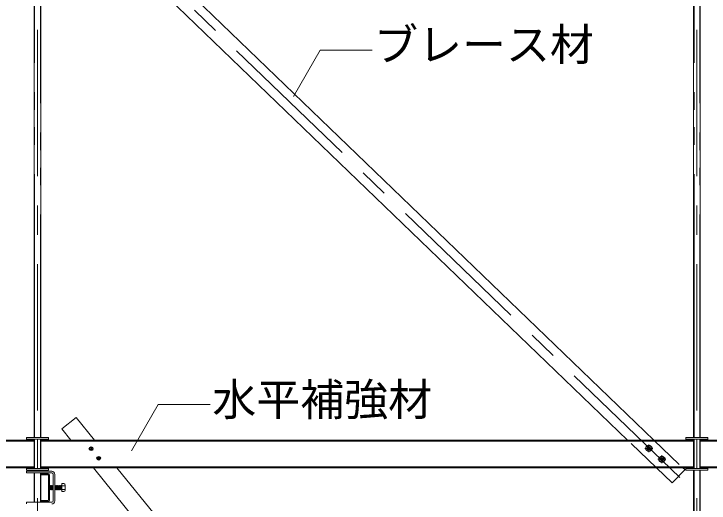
# Model space of a CAD drawing. Units: millimetres, scale not verified. Extents: x -7800 to 7800, y -5387 to 5300.
# Drawn here: x -6989 to -6040, y -3430 to -2762 of the extents above; entities that cross this region are included whole.
import ezdxf
from ezdxf.enums import TextEntityAlignment as Align

# ---------------------------------------------------------------- set-up
doc = ezdxf.new("R2010")
doc.units = ezdxf.units.MM
doc.header["$LTSCALE"] = 40
for name, pattern in [('CHAIN1', [8, 5, -1, 1, -1]), ('DASHED1', [1.8, 1.2, -0.6]), ('DOUBLE_CHAIN2', [12.8, 9, -1, 0.6, -0.6, 0.6, -1])]:
    doc.linetypes.add(name, pattern=pattern)
for name, color, linetype, lineweight in [('7-0_中心線', 4, 'CHAIN1', 9), ('7-1_吊り材', 7, 'Continuous', 18), ('7-4_ブレース・補強材', 4, 'Continuous', 9), ('7-6_文字・矢印', 7, 'Continuous', 18), ('7-B_補強金具・金具・その他', 3, 'Continuous', 18), ('7-C_ビス・アンカーボルト・強調図形', 2, 'Continuous', 25)]:
    doc.layers.add(name, color=color, linetype=linetype, lineweight=lineweight)
doc.styles.add('ＭＳ ゴシック', font='')
doc.styles.get('ＭＳ ゴシック').set_extended_font_data('MS Gothic')

msp = doc.modelspace()

# ---------------------------------------------------------------- linework, layer by layer
at = {"layer": '7-0_中心線'}
for p, q in [((-6956.9, -2463.8), (-6956.9, -4333.72)), ((-6056.9, -2463.8), (-6056.9, -4333.72)), ((-6915.57, -2590.51), (-6067.28, -3408.11)), ((-6127.93, -3355.58), (-6117.04, -3355.58)), ((-6122.48, -3350.14), (-6122.48, -3361.03)), ((-6104.7, -3365.06), (-6104.7, -3375.95)), ((-6110.14, -3370.51), (-6099.25, -3370.51))]:
    msp.add_line(p, q, dxfattribs=at)
at = {"layer": '7-1_吊り材', "linetype": 'DOUBLE_CHAIN2'}
for p, q in [((-6952.97, -2524.25), (-6952.97, -3340.95)), ((-6060.84, -3340.95), (-6060.84, -2524.25)), ((-6052.97, -2524.25), (-6052.97, -3340.95)), ((-6960.84, -3340.95), (-6960.84, -2551.95)), ((-6960.84, -3383.25), (-6960.84, -3343.25)), ((-6952.97, -3343.25), (-6952.97, -3383.25)), ((-6060.84, -3383.25), (-6060.84, -3343.25)), ((-6052.97, -3343.25), (-6052.97, -3383.25)), ((-6960.84, -3386.95), (-6960.84, -3385.55)), ((-6952.97, -3385.55), (-6952.97, -3386.95)), ((-6060.84, -4207.25), (-6060.84, -3385.55)), ((-6052.97, -3385.55), (-6052.97, -4207.25)), ((-6960.84, -3429.25), (-6960.84, -3389.25)), ((-6952.97, -3389.25), (-6952.97, -3429.25))]:
    msp.add_line(p, q, dxfattribs=at)
at = {"layer": '7-1_吊り材'}
for p, q in [((-6061.4, -3340.95), (-6061.4, -2524.25)), ((-6052.4, -2524.25), (-6052.4, -3340.95)), ((-6961.4, -3340.95), (-6961.4, -2551.95)), ((-6952.4, -2544.1), (-6952.4, -3340.95)), ((-6961.4, -3383.25), (-6961.4, -3343.25)), ((-6952.4, -3343.25), (-6952.4, -3383.25)), ((-6061.4, -3383.25), (-6061.4, -3343.25)), ((-6052.4, -3343.25), (-6052.4, -3383.25)), ((-6961.4, -3386.95), (-6961.4, -3385.55)), ((-6952.4, -3385.55), (-6952.4, -3386.95)), ((-6061.4, -4207.25), (-6061.4, -3385.55)), ((-6052.4, -3385.55), (-6052.4, -4207.25)), ((-6961.4, -3429.25), (-6961.4, -3389.25)), ((-6952.4, -3389.25), (-6952.4, -3429.25))]:
    msp.add_line(p, q, dxfattribs=at)
at = {"layer": '7-4_ブレース・補強材'}
for p, q in [((-6919.55, -2604.02), (-6151.55, -3344.25)), ((-6863.69, -2623.15), (-6115.52, -3344.25)), ((-6923.68, -3329.08), (-6904.26, -3313.34)), ((-6904.26, -3313.34), (-6879.21, -3344.25)), ((-6923.68, -3329.08), (-6911.39, -3344.25)), ((-7262.16, -3344.25), (-6961.4, -3344.25)), ((-7262.16, -3345.85), (-6961.4, -3345.85)), ((-6952.4, -3344.25), (-6061.4, -3344.25)), ((-6952.4, -3345.85), (-6061.4, -3345.85)), ((-6052.4, -3344.25), (-5161.4, -3344.25)), ((-6052.4, -3345.85), (-5161.4, -3345.85)), ((-7262.16, -3380.65), (-6961.4, -3380.65)), ((-7262.16, -3382.25), (-6961.4, -3382.25)), ((-6952.4, -3380.65), (-6061.4, -3380.65)), ((-6952.4, -3382.25), (-6061.4, -3382.25)), ((-6880.6, -3382.25), (-6173.35, -4254.95)), ((-6848.42, -3382.25), (-6141.17, -4254.95)), ((-6112.12, -3382.25), (-6090.77, -3402.83)), ((-6073.42, -3384.83), (-6090.77, -3402.83)), ((-6076.1, -3382.25), (-6073.56, -3384.7)), ((-6073.56, -3384.7), (-6073.42, -3384.83)), ((-6052.4, -3380.65), (-5161.4, -3380.65)), ((-6052.4, -3382.25), (-5161.4, -3382.25)), ((-6952.4, -3390.25), (-6952.4, -3391.45)), ((-6942.4, -3390.25), (-6952.4, -3390.25)), ((-6952.4, -3391.45), (-6952.4, -3391.85)), ((-6952.4, -3391.85), (-6942.4, -3391.85)), ((-6942, -3426.25), (-6942, -3392.25)), ((-6940.4, -3392.25), (-6940.4, -3426.25)), ((-6952.4, -3427.05), (-6952.4, -3426.65)), ((-6942.4, -3426.65), (-6952.4, -3426.65)), ((-6952.4, -3427.05), (-6952.4, -3428.25)), ((-6952.4, -3428.25), (-6942.4, -3428.25))]:
    msp.add_line(p, q, dxfattribs=at)
at = {"layer": '7-4_ブレース・補強材', "linetype": 'DASHED1'}
for p, q in [((-6112.12, -3382.25), (-6151.55, -3344.25)), ((-6115.52, -3344.25), (-6076.1, -3382.25))]:
    msp.add_line(p, q, dxfattribs=at)
at = {"layer": '7-4_ブレース・補強材'}
for centre, radius, start, end in [((-6942.4, -3392.25), 2, 0, 90), ((-6942.4, -3392.25), 0.4, 0, 90), ((-6942.4, -3426.25), 0.4, 270, 0), ((-6942.4, -3426.25), 2, 270, 0)]:
    msp.add_arc(centre, radius, start, end, dxfattribs=at)
at = {"layer": '7-6_文字・矢印'}
for p, q in [((-6791.98, -3295.56), (-6828.47, -3358.77)), ((-6721.05, -3295.56), (-6791.98, -3295.56))]:
    msp.add_line(p, q, dxfattribs=at)
msp.add_lwpolyline([(-6500.27, -2811.67), (-6571.2, -2811.67), (-6607.69, -2874.88)], dxfattribs=at)
at = {"layer": '7-B_補強金具・金具・その他'}
for p, q in [((-6971.9, -3340.95), (-6971.9, -3344.25)), ((-6941.9, -3340.95), (-6971.9, -3340.95)), ((-6941.9, -3343.25), (-6971.9, -3343.25)), ((-6941.9, -3340.95), (-6941.9, -3344.25)), ((-6071.9, -3340.95), (-6071.9, -3344.25)), ((-6041.9, -3340.95), (-6071.9, -3340.95)), ((-6041.9, -3343.25), (-6071.9, -3343.25)), ((-6041.9, -3340.95), (-6041.9, -3344.25)), ((-6971.9, -3382.25), (-6971.9, -3385.55)), ((-6941.9, -3383.25), (-6971.9, -3383.25)), ((-6941.9, -3385.55), (-6971.9, -3385.55)), ((-6937.4, -3386.95), (-6971.9, -3386.95)), ((-6971.9, -3386.95), (-6971.9, -3389.25)), ((-6941.9, -3382.25), (-6941.9, -3385.55)), ((-6071.9, -3382.25), (-6071.9, -3385.55)), ((-6041.9, -3383.25), (-6071.9, -3383.25)), ((-6041.9, -3385.55), (-6071.9, -3385.55)), ((-6041.9, -3382.25), (-6041.9, -3385.55)), ((-6937.4, -3389.25), (-6971.9, -3389.25)), ((-6935.4, -3427.25), (-6935.4, -3391.25)), ((-6933.1, -3427.25), (-6933.1, -3391.25)), ((-6921.15, -3403.75), (-6923.65, -3403.75)), ((-6923.65, -3403.75), (-6923.65, -3414.75)), ((-6923.65, -3403.75), (-6923.65, -3414.75)), ((-6919.15, -3405.75), (-6919.15, -3412.75)), ((-6940.4, -3406.62), (-6940.03, -3406.25)), ((-6940.4, -3411.87), (-6940.4, -3406.62)), ((-6940.4, -3406.62), (-6940.03, -3411.87)), ((-6940.4, -3411.87), (-6940.03, -3411.87)), ((-6940.03, -3406.25), (-6939.65, -3406.62)), ((-6940.03, -3411.87), (-6939.65, -3412.25)), ((-6939.65, -3406.62), (-6939.28, -3406.62)), ((-6939.65, -3406.62), (-6939.28, -3411.87)), ((-6939.65, -3412.25), (-6939.28, -3411.87)), ((-6939.28, -3406.62), (-6938.9, -3411.87)), ((-6939.28, -3411.87), (-6938.9, -3411.87)), ((-6938.53, -3406.62), (-6938.15, -3406.62)), ((-6938.53, -3406.62), (-6938.15, -3411.87)), ((-6938.15, -3406.62), (-6937.78, -3406.25)), ((-6938.15, -3406.62), (-6937.78, -3411.87)), ((-6938.15, -3411.87), (-6937.78, -3411.87)), ((-6937.78, -3406.25), (-6937.4, -3406.62)), ((-6937.78, -3411.87), (-6937.4, -3412.25)), ((-6937.4, -3406.62), (-6937.03, -3406.62)), ((-6937.4, -3406.62), (-6937.03, -3411.87)), ((-6937.4, -3412.25), (-6937.03, -3411.87)), ((-6937.03, -3406.62), (-6936.65, -3406.25)), ((-6937.03, -3406.62), (-6936.65, -3411.87)), ((-6937.03, -3411.87), (-6936.65, -3411.87)), ((-6936.65, -3406.25), (-6936.28, -3406.62)), ((-6936.65, -3411.87), (-6936.28, -3412.25)), ((-6936.28, -3406.62), (-6935.9, -3406.62)), ((-6936.28, -3406.62), (-6935.9, -3411.87)), ((-6936.28, -3412.25), (-6935.9, -3411.87)), ((-6935.9, -3406.62), (-6935.53, -3406.25)), ((-6935.9, -3406.62), (-6935.53, -3411.87)), ((-6935.9, -3411.87), (-6935.53, -3411.87)), ((-6935.53, -3406.25), (-6935.4, -3406.37)), ((-6935.53, -3411.87), (-6935.4, -3412)), ((-6933.1, -3406.42), (-6932.9, -3406.62)), ((-6933.1, -3412.05), (-6932.9, -3412.25)), ((-6932.9, -3406.62), (-6932.53, -3406.62)), ((-6932.9, -3406.62), (-6932.53, -3411.87)), ((-6932.9, -3412.25), (-6932.53, -3411.87)), ((-6932.53, -3406.62), (-6932.15, -3406.25)), ((-6932.53, -3406.62), (-6932.15, -3411.87)), ((-6932.53, -3411.87), (-6932.15, -3411.87)), ((-6932.15, -3406.25), (-6931.78, -3406.62)), ((-6932.15, -3411.87), (-6931.78, -3412.25)), ((-6931.78, -3406.62), (-6931.4, -3406.62)), ((-6931.78, -3406.62), (-6931.4, -3411.87)), ((-6931.78, -3412.25), (-6931.4, -3411.87)), ((-6931.4, -3406.62), (-6931.03, -3406.25)), ((-6931.4, -3406.62), (-6931.03, -3411.87)), ((-6931.4, -3411.87), (-6931.03, -3411.87)), ((-6931.03, -3406.25), (-6930.65, -3406.62)), ((-6931.03, -3411.87), (-6930.65, -3412.25)), ((-6930.65, -3406.62), (-6930.28, -3406.62)), ((-6930.65, -3406.62), (-6930.28, -3411.87)), ((-6930.65, -3412.25), (-6930.28, -3411.87)), ((-6930.28, -3406.62), (-6929.9, -3406.25)), ((-6930.28, -3406.62), (-6929.9, -3411.87)), ((-6930.28, -3411.87), (-6929.9, -3411.87)), ((-6929.9, -3406.25), (-6929.53, -3406.62)), ((-6929.9, -3411.87), (-6929.53, -3412.25)), ((-6929.53, -3406.62), (-6929.15, -3406.62)), ((-6929.53, -3406.62), (-6929.15, -3411.87)), ((-6929.53, -3412.25), (-6929.15, -3411.87)), ((-6929.15, -3406.62), (-6928.78, -3406.25)), ((-6929.15, -3406.62), (-6928.78, -3411.87)), ((-6929.15, -3411.87), (-6928.78, -3411.87)), ((-6928.78, -3406.25), (-6928.4, -3406.62)), ((-6928.78, -3411.87), (-6928.4, -3412.25)), ((-6928.4, -3406.62), (-6928.03, -3406.62)), ((-6928.4, -3406.62), (-6928.03, -3411.87)), ((-6928.4, -3412.25), (-6928.03, -3411.87)), ((-6928.03, -3406.62), (-6927.65, -3406.25)), ((-6928.03, -3406.62), (-6927.65, -3411.87)), ((-6928.03, -3411.87), (-6927.65, -3411.87)), ((-6927.65, -3406.25), (-6927.28, -3406.62)), ((-6927.65, -3411.87), (-6927.28, -3412.25)), ((-6927.28, -3406.62), (-6926.9, -3411.87)), ((-6927.28, -3412.25), (-6926.9, -3411.87)), ((-6926.9, -3406.62), (-6926.53, -3411.87)), ((-6926.9, -3411.87), (-6926.53, -3411.87)), ((-6926.53, -3406.25), (-6926.15, -3406.62)), ((-6926.53, -3411.87), (-6926.15, -3412.25)), ((-6926.15, -3406.62), (-6925.78, -3406.62)), ((-6926.15, -3406.62), (-6925.78, -3411.87)), ((-6926.15, -3412.25), (-6925.78, -3411.87)), ((-6925.78, -3406.62), (-6925.4, -3406.25)), ((-6925.78, -3406.62), (-6925.4, -3411.87)), ((-6925.78, -3411.87), (-6925.4, -3411.87)), ((-6925.4, -3406.25), (-6925.03, -3406.62)), ((-6925.4, -3411.87), (-6925.03, -3412.25)), ((-6925.03, -3406.62), (-6924.65, -3406.62)), ((-6925.03, -3406.62), (-6924.65, -3411.87)), ((-6925.03, -3412.25), (-6924.65, -3411.87)), ((-6924.65, -3406.62), (-6924.28, -3406.25)), ((-6924.65, -3406.62), (-6924.28, -3411.87)), ((-6924.65, -3411.87), (-6924.28, -3411.87)), ((-6924.28, -3406.25), (-6923.9, -3406.62)), ((-6924.28, -3411.87), (-6923.9, -3412.25)), ((-6923.9, -3406.62), (-6923.65, -3410.13)), ((-6923.9, -3406.62), (-6923.65, -3406.62)), ((-6923.9, -3412.25), (-6923.65, -3412)), ((-6919.65, -3411.75), (-6923.65, -3411.75)), ((-6921.15, -3414.75), (-6923.65, -3414.75)), ((-6919.65, -3406.75), (-6919.15, -3407.6)), ((-6937.4, -3429.25), (-6971.9, -3429.25)), ((-6971.9, -3429.25), (-6971.9, -3431.55))]:
    msp.add_line(p, q, dxfattribs=at)
for points in [[(-6919.15, -3405.75), (-6919.65, -3406.75), (-6923.65, -3406.75)], [(-6939.28, -3406.62), (-6938.9, -3406.25), (-6938.53, -3406.62)], [(-6938.9, -3411.87), (-6938.53, -3412.25), (-6938.15, -3411.87)], [(-6927.28, -3406.62), (-6926.9, -3406.62), (-6926.53, -3406.25)], [(-6919.15, -3412.75), (-6919.65, -3411.75), (-6919.15, -3410.9)]]:
    msp.add_lwpolyline(points, dxfattribs=at)
for centre, radius, start, end in [((-6937.4, -3391.25), 4.3, 0, 90), ((-6937.4, -3391.25), 2, 0, 90), ((-6921.15, -3405.75), 2, 0, 90), ((-6921.15, -3412.75), 2, 270, 0), ((-6937.4, -3427.25), 4.3, 270, 0), ((-6937.4, -3427.25), 2, 270, 0)]:
    msp.add_arc(centre, radius, start, end, dxfattribs=at)
at = {"layer": '7-C_ビス・アンカーボルト・強調図形'}
for p, q in [((-6886.13, -3356.19), (-6881.13, -3356.19)), ((-6883.63, -3353.69), (-6883.63, -3358.69)), ((-6873.35, -3366.69), (-6873.35, -3371.69)), ((-6875.85, -3369.19), (-6870.85, -3369.19))]:
    msp.add_line(p, q, dxfattribs=at)
for centre, radius in [((-6883.63, -3356.19), 2.5), ((-6122.48, -3355.58), 2.05), ((-6122.48, -3355.58), 1.7), ((-6873.35, -3369.19), 2.5), ((-6104.7, -3370.51), 2.05), ((-6104.7, -3370.51), 1.7)]:
    msp.add_circle(centre, radius, dxfattribs=at)
at = {"layer": '7-C_ビス・アンカーボルト・強調図形', "linetype": 'DASHED1'}
for centre in [(-6122.48, -3355.58), (-6104.7, -3370.51)]:
    msp.add_circle(centre, 4, dxfattribs=at)
at = {"layer": '7-C_ビス・アンカーボルト・強調図形'}
for centre, radius, start, end in [((-6124.34, -3352.79), 3.35, 274.24675, 303.62149), ((-6124.58, -3357.34), 2.74, 39.93987, 76.12868), ((-6120.63, -3358.37), 3.35, 94.24673, 123.62148), ((-6120.38, -3353.83), 2.74, 219.93982, 256.12863), ((-6106.55, -3367.72), 3.35, 274.24675, 303.62149), ((-6106.8, -3372.27), 2.74, 39.93987, 76.12868), ((-6102.84, -3373.3), 3.35, 94.24673, 123.62148), ((-6102.6, -3368.75), 2.74, 219.93982, 256.12863)]:
    msp.add_arc(centre, radius, start, end, dxfattribs=at)

# ---------------------------------------------------------------- texts
at = {"layer": '7-6_文字・矢印', "style": 'ＭＳ ゴシック'}
for s, p in [('ブレース材', (-6497.5, -2839.21)), ('水平補強材', (-6718.28, -3324.1))]:
    msp.add_text(s, height=43.99, dxfattribs=at).set_placement(p, align=Align.BOTTOM_LEFT)

doc.saveas('drawing.dxf')
